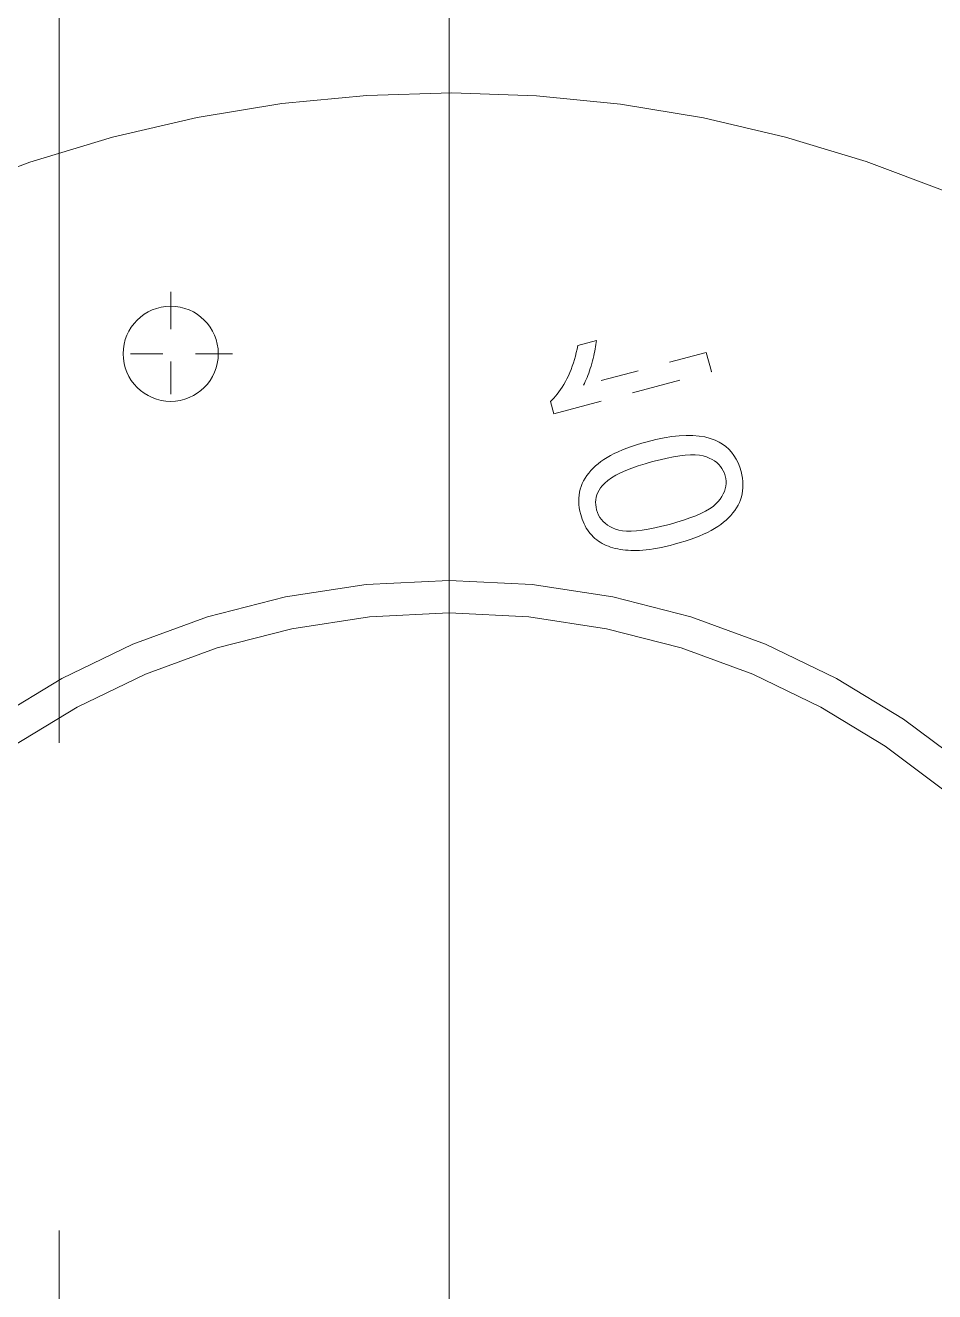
# Model space of a CAD drawing. Extents: x 23 to 587, y 4 to 413.
# Drawn here: x 219.107 to 221.905, y 102.127 to 106.023 of the extents above; entities that cross this region are included whole.
import ezdxf

# ---------------------------------------------------------------- set-up
doc = ezdxf.new("R2010")
doc.units = 0
doc.linetypes.add('DASHDOT', pattern=[18.5, 12, -3, 0.5, -3])
doc.linetypes.add('DASHED', pattern=[15, 12, -3])
doc.layers.get('0').update_dxf_attribs({"lineweight": 13})

# ---------------------------------------------------------------- blocks, each defined once
blk = doc.blocks.new('BLOCK403')
at = {"color": 7, "linetype": 'DASHDOT', "lineweight": 13}
blk.add_line((230.3900299072266, 103.3809432983398), (230.3900299072266, 82.58094024658203), dxfattribs=at)
blk = doc.blocks.new('BLOCK405')
at = {"color": 7, "linetype": 'DASHDOT', "lineweight": 13, "ltscale": 0.01902179718017578}
blk.add_line((228.6767120361328, 99.7555923461914), (228.6767120361328, 98.99472045898438), dxfattribs=at)
at = {"color": 7, "linetype": 'DASHDOT', "lineweight": 13, "ltscale": 0.01902198791503906}
blk.add_line((229.0571441650391, 99.37516021728516), (228.2962646484375, 99.37516021728516), dxfattribs=at)
blk = doc.blocks.new('BLOCK424')
at = {"color": 7, "linetype": 'DASHED', "lineweight": 13}
blk.add_line((227.9900303332876, 81.98094108866269), (227.9900303332876, 103.9809410886627), dxfattribs=at)
at = {"color": 7, "linetype": 'DASHED', "lineweight": 13, "ltscale": 0.0005657514389060701}
blk.add_line((231.1812376656782, 99.42602090507978), (231.1769560775159, 99.40379957506093), dxfattribs=at)
at = {"color": 7, "linetype": 'DASHED', "lineweight": 13, "ltscale": 0.002967074999999728}
blk.add_line((231.2958766405197, 99.45673832580968), (231.1812376656783, 99.42602090507978), dxfattribs=at)
at = {"color": 7, "linetype": 'DASHED', "lineweight": 13, "ltscale": 0.0003431200345719}
blk.add_line((231.2887461139464, 99.40493981839117), (231.2910280733161, 99.41847358484529), dxfattribs=at)
at = {"color": 7, "linetype": 'DASHED', "lineweight": 13, "ltscale": 0.0003319374950578672}
blk.add_line((231.2910280733161, 99.41847358484529), (231.2929912698731, 99.43160514455002), dxfattribs=at)
at = {"color": 7, "linetype": 'DASHED', "lineweight": 13, "ltscale": 0.0003213249017728439}
blk.add_line((231.2929912698731, 99.43160514455002), (231.2945974777074, 99.4443573837413), dxfattribs=at)
at = {"color": 7, "linetype": 'DASHED', "lineweight": 13, "ltscale": 0.0003111711586900688}
blk.add_line((231.2945974777074, 99.4443573837413), (231.2958766405197, 99.45673832580968), dxfattribs=at)
at = {"color": 7, "linetype": 'DASHED', "lineweight": 13, "ltscale": 0.0005395576550525329}
blk.add_line((231.1609073678185, 99.33953406933622), (231.1545023839469, 99.3189240687878), dxfattribs=at)
at = {"color": 7, "linetype": 'DASHED', "lineweight": 13, "ltscale": 0.0005460789377462319}
blk.add_line((231.1667858215554, 99.3605713531833), (231.1609073678185, 99.33953406933622), dxfattribs=at)
at = {"color": 7, "linetype": 'DASHED', "lineweight": 13, "ltscale": 0.0005515519654805157}
blk.add_line((231.1721409760837, 99.3819736342061), (231.1667858215554, 99.3605713531833), dxfattribs=at)
at = {"color": 7, "linetype": 'DASHED', "lineweight": 13, "ltscale": 0.0005587692368054011}
blk.add_line((231.1769560775159, 99.40379957506093), (231.1721409760837, 99.3819736342061), dxfattribs=at)
at = {"color": 7, "linetype": 'DASHED', "lineweight": 13, "ltscale": 0.01955987500000025}
blk.add_line((231.9722049828312, 99.38372201094607), (231.2164694459717, 99.18122328415309), dxfattribs=at)
at = {"color": 7, "linetype": 'DASHED', "lineweight": 13, "ltscale": 0.0003998190997183474}
blk.add_line((231.2723358536277, 99.33135208942582), (231.2762876305929, 99.34684892648428), dxfattribs=at)
at = {"color": 7, "linetype": 'DASHED', "lineweight": 13, "ltscale": 0.000388006898296438}
blk.add_line((231.2762876305929, 99.34684892648428), (231.27990563822, 99.36194160635935), dxfattribs=at)
at = {"color": 7, "linetype": 'DASHED', "lineweight": 13, "ltscale": 0.0003768891456715936}
blk.add_line((231.27990563822, 99.36194160635934), (231.2831816636499, 99.37665691615503), dxfattribs=at)
at = {"color": 7, "linetype": 'DASHED', "lineweight": 13, "ltscale": 0.0003661003832631675}
blk.add_line((231.2831816636499, 99.37665691615503), (231.2861306440577, 99.39100092882775), dxfattribs=at)
at = {"color": 7, "linetype": 'DASHED', "lineweight": 13, "ltscale": 0.0003545537027380619}
blk.add_line((231.2861306440577, 99.39100092882775), (231.2887461139464, 99.40493981839118), dxfattribs=at)
at = {"color": 7, "linetype": 'DASHED', "lineweight": 13, "ltscale": 0.003070074999998682}
blk.add_line((232.0039887380269, 99.26510342170033), (231.9722049828312, 99.38372201094606), dxfattribs=at)
at = {"color": 7, "linetype": 'DASHED', "lineweight": 13, "ltscale": 0.02510224999999996}
blk.add_line((231.0341122751083, 99.00522580670335), (232.0039887380269, 99.26510342170033), dxfattribs=at)
at = {"color": 7, "linetype": 'DASHED', "lineweight": 13, "ltscale": 0.0005252212539737759}
blk.add_line((231.1400975568104, 99.2788265348466), (231.1320966732902, 99.259400839289), dxfattribs=at)
at = {"color": 7, "linetype": 'DASHED', "lineweight": 13, "ltscale": 0.0005301447850592714}
blk.add_line((231.1475593531603, 99.29867614905528), (231.1400975568104, 99.2788265348466), dxfattribs=at)
at = {"color": 7, "linetype": 'DASHED', "lineweight": 13, "ltscale": 0.0005351307842465719}
blk.add_line((231.1545023839469, 99.31892406878778), (231.1475593531603, 99.29867614905528), dxfattribs=at)
at = {"color": 7, "linetype": 'DASHED', "lineweight": 13, "ltscale": 0.0003762525024830644}
blk.add_line((231.249149313074, 99.25534716618301), (231.254091469334, 99.26956267196022), dxfattribs=at)
at = {"color": 7, "linetype": 'DASHED', "lineweight": 13, "ltscale": 0.0003883274045507252}
blk.add_line((231.254091469334, 99.26956267196022), (231.2588847352927, 99.2843377076099), dxfattribs=at)
at = {"color": 7, "linetype": 'DASHED', "lineweight": 13, "ltscale": 0.0003994390011306422}
blk.add_line((231.2588847352927, 99.2843377076099), (231.2635574559476, 99.29961671630417), dxfattribs=at)
at = {"color": 7, "linetype": 'DASHED', "lineweight": 13, "ltscale": 0.0004116483754379011}
blk.add_line((231.2635574559476, 99.29961671630417), (231.2680662797757, 99.31545330443697), dxfattribs=at)
at = {"color": 7, "linetype": 'DASHED', "lineweight": 13, "ltscale": 0.0004115524154037445}
blk.add_line((231.2680662797757, 99.31545330443697), (231.2723358536277, 99.33135208942582), dxfattribs=at)
at = {"color": 7, "linetype": 'DASHED', "lineweight": 13, "ltscale": 0.0004723681257765245}
blk.add_line((231.0955688254008, 99.18655145396852), (231.0858702884675, 99.17033575122852), dxfattribs=at)
at = {"color": 7, "linetype": 'DASHED', "lineweight": 13, "ltscale": 0.0004901498240334268}
blk.add_line((231.1051184421582, 99.20367453137268), (231.0955688254009, 99.18655145396852), dxfattribs=at)
at = {"color": 7, "linetype": 'DASHED', "lineweight": 13, "ltscale": 0.0005084014512425947}
blk.add_line((231.114520811772, 99.2217064670049), (231.1051184421581, 99.20367453137268), dxfattribs=at)
at = {"color": 7, "linetype": 'DASHED', "lineweight": 13, "ltscale": 0.0005178800301470225}
blk.add_line((231.1235715246355, 99.24033988208812), (231.114520811772, 99.22170646700489), dxfattribs=at)
at = {"color": 7, "linetype": 'DASHED', "lineweight": 13, "ltscale": 0.000522014277222527}
blk.add_line((231.1320966732902, 99.259400839289), (231.1235715246355, 99.24033988208812), dxfattribs=at)
at = {"color": 7, "linetype": 'DASHED', "lineweight": 13, "ltscale": 0.0003109467247389556}
blk.add_line((231.2164694459717, 99.18122328415309), (231.2222729520139, 99.19222418878046), dxfattribs=at)
at = {"color": 7, "linetype": 'DASHED', "lineweight": 13, "ltscale": 0.0003217696584898874}
blk.add_line((231.2222729520138, 99.19222418878044), (231.2279270501165, 99.20378655513187), dxfattribs=at)
at = {"color": 7, "linetype": 'DASHED', "lineweight": 13, "ltscale": 0.0003324638514179125}
blk.add_line((231.2279270501166, 99.20378655513188), (231.2334525795251, 99.21588283822855), dxfattribs=at)
at = {"color": 7, "linetype": 'DASHED', "lineweight": 13, "ltscale": 0.0003429421644030304}
blk.add_line((231.2334525795251, 99.21588283822854), (231.2388224943163, 99.22850579113725), dxfattribs=at)
at = {"color": 7, "linetype": 'DASHED', "lineweight": 13, "ltscale": 0.0003538571551485007}
blk.add_line((231.2388224943163, 99.22850579113725), (231.2440490927069, 99.24165974443136), dxfattribs=at)
at = {"color": 7, "linetype": 'DASHED', "lineweight": 13, "ltscale": 0.0003651692775278539}
blk.add_line((231.2440490927069, 99.24165974443136), (231.249149313074, 99.25534716618301), dxfattribs=at)
at = {"color": 7, "linetype": 'DASHED', "lineweight": 13, "ltscale": 0.0003941283499694607}
blk.add_line((231.0455135299446, 99.11431064429847), (231.0350364374021, 99.10253057715708), dxfattribs=at)
at = {"color": 7, "linetype": 'DASHED', "lineweight": 13, "ltscale": 0.0004086702980390188}
blk.add_line((231.0558262474978, 99.12699394499928), (231.0455135299446, 99.11431064429847), dxfattribs=at)
at = {"color": 7, "linetype": 'DASHED', "lineweight": 13, "ltscale": 0.0004238621481397288}
blk.add_line((231.0659994824789, 99.14055712615342), (231.0558262474978, 99.12699394499927), dxfattribs=at)
at = {"color": 7, "linetype": 'DASHED', "lineweight": 13, "ltscale": 0.000439281834361449}
blk.add_line((231.0760163658611, 99.1549935971664), (231.0659994824789, 99.14055712615342), dxfattribs=at)
at = {"color": 7, "linetype": 'DASHED', "lineweight": 13, "ltscale": 0.0004558518687577921}
blk.add_line((231.0858702884675, 99.17033575122854), (231.0760163658611, 99.15499359716641), dxfattribs=at)
at = {"color": 7, "linetype": 'DASHED', "lineweight": 13, "ltscale": 0.0003675662839887872}
blk.add_line((231.0244123565352, 99.09165840231793), (231.0136314064312, 99.08166144918926), dxfattribs=at)
at = {"color": 7, "linetype": 'DASHED', "lineweight": 13, "ltscale": 0.001978300000000651}
blk.add_line((231.0136314064312, 99.08166144918926), (231.0341122751083, 99.00522580670332), dxfattribs=at)
at = {"color": 7, "linetype": 'DASHED', "lineweight": 13, "ltscale": 0.0003800290120507956}
blk.add_line((231.0350364374021, 99.1025305771571), (231.0244123565352, 99.09165840231793), dxfattribs=at)
at = {"color": 7, "linetype": 'DASHED', "lineweight": 13, "ltscale": 0.001078777885503471}
blk.add_line((231.8496278635775, 98.87260585738657), (231.8065391727548, 98.87028562352138), dxfattribs=at)
at = {"color": 7, "linetype": 'DASHED', "lineweight": 13, "ltscale": 0.001014570005594652}
blk.add_line((231.890208635401, 98.87220010843934), (231.8496278635774, 98.87260585738657), dxfattribs=at)
at = {"color": 7, "linetype": 'DASHED', "lineweight": 13, "ltscale": 0.0009544218158120982}
blk.add_line((231.9282589759475, 98.86909443809466), (231.890208635401, 98.87220010843933), dxfattribs=at)
at = {"color": 7, "linetype": 'DASHED', "lineweight": 13, "ltscale": 0.0007359027691378491}
blk.add_line((231.4841673541942, 98.79423737607979), (231.4567661254221, 98.7834829686681), dxfattribs=at)
at = {"color": 7, "linetype": 'DASHED', "lineweight": 13, "ltscale": 0.0007682766205131003}
blk.add_line((231.5130845134859, 98.80463911840982), (231.4841673541942, 98.79423737607979), dxfattribs=at)
at = {"color": 7, "linetype": 'DASHED', "lineweight": 13, "ltscale": 0.0008012161088781346}
blk.add_line((231.5435260749753, 98.81466044262814), (231.5130845134859, 98.80463911840982), dxfattribs=at)
at = {"color": 7, "linetype": 'DASHED', "lineweight": 13, "ltscale": 0.0008354768855263652}
blk.add_line((231.5755045213685, 98.82436681003672), (231.5435260749753, 98.81466044262815), dxfattribs=at)
at = {"color": 7, "linetype": 'DASHED', "lineweight": 13, "ltscale": 0.0008694231496373187}
blk.add_line((231.6089998642073, 98.83372077118257), (231.5755045213686, 98.82436681003672), dxfattribs=at)
at = {"color": 7, "linetype": 'DASHED', "lineweight": 13, "ltscale": 0.00136969279630498}
blk.add_line((231.6621651812526, 98.84695491012198), (231.6089998642073, 98.83372077118256), dxfattribs=at)
at = {"color": 7, "linetype": 'DASHED', "lineweight": 13, "ltscale": 0.001293019261264717}
blk.add_line((231.7128078315924, 98.85746014988905), (231.6621651812526, 98.84695491012198), dxfattribs=at)
at = {"color": 7, "linetype": 'DASHED', "lineweight": 13, "ltscale": 0.001218660827506395}
blk.add_line((231.7609348726911, 98.86520628796421), (231.7128078315924, 98.85746014988905), dxfattribs=at)
at = {"color": 7, "linetype": 'DASHED', "lineweight": 13, "ltscale": 0.001147157311030878}
blk.add_line((231.8065391727548, 98.87028562352138), (231.7609348726911, 98.8652062879642), dxfattribs=at)
at = {"color": 7, "linetype": 'DASHED', "lineweight": 13, "ltscale": 0.0009000770314260024}
blk.add_line((231.9637859426818, 98.86325864383275), (231.9282589759476, 98.86909443809466), dxfattribs=at)
at = {"color": 7, "linetype": 'DASHED', "lineweight": 13, "ltscale": 0.0008527631225174828}
blk.add_line((231.9968047315978, 98.85469783268425), (231.9637859426817, 98.86325864383275), dxfattribs=at)
at = {"color": 7, "linetype": 'DASHED', "lineweight": 13, "ltscale": 0.0008129839428001583}
blk.add_line((232.0273011126272, 98.84340715643762), (231.9968047315978, 98.85469783268425), dxfattribs=at)
at = {"color": 7, "linetype": 'DASHED', "lineweight": 13, "ltscale": 0.0006524688694686804}
blk.add_line((232.0507598675314, 98.83196898266107), (232.0273011126272, 98.84340715643765), dxfattribs=at)
at = {"color": 7, "linetype": 'DASHED', "lineweight": 13, "ltscale": 0.0006364627640324096}
blk.add_line((232.0725383677906, 98.81878442023137), (232.0507598675315, 98.83196898266107), dxfattribs=at)
at = {"color": 7, "linetype": 'DASHED', "lineweight": 13, "ltscale": 0.0006258964995309419}
blk.add_line((232.0926360957666, 98.80385540100019), (232.0725383677906, 98.81878442023137), dxfattribs=at)
at = {"color": 7, "linetype": 'DASHED', "lineweight": 13, "ltscale": 0.0006204942646801913}
blk.add_line((232.1110458045261, 98.78720897089073), (232.0926360957665, 98.80385540100019), dxfattribs=at)
at = {"color": 7, "linetype": 'DASHED', "lineweight": 13, "ltscale": 0.0005613526209086799}
blk.add_line((231.342696893423, 98.72457855991013), (231.3242732611375, 98.71174280526105), dxfattribs=at)
at = {"color": 7, "linetype": 'DASHED', "lineweight": 13, "ltscale": 0.0005845803730026749}
blk.add_line((231.3624593586532, 98.7370773481723), (231.342696893423, 98.72457855991013), dxfattribs=at)
at = {"color": 7, "linetype": 'DASHED', "lineweight": 13, "ltscale": 0.000612334586847546}
blk.add_line((231.3837455189744, 98.74919449357796), (231.3624593586532, 98.7370773481723), dxfattribs=at)
at = {"color": 7, "linetype": 'DASHED', "lineweight": 13, "ltscale": 0.0006418190306657231}
blk.add_line((231.4065620987025, 98.76096285618755), (231.3837455189744, 98.74919449357796), dxfattribs=at)
at = {"color": 7, "linetype": 'DASHED', "lineweight": 13, "ltscale": 0.0006724673769971162}
blk.add_line((231.4309017815539, 98.77241360444654), (231.4065620987025, 98.76096285618755), dxfattribs=at)
at = {"color": 7, "linetype": 'DASHED', "lineweight": 13, "ltscale": 0.0007033380712722605}
blk.add_line((231.4567661254221, 98.7834829686681), (231.4309017815539, 98.77241360444654), dxfattribs=at)
at = {"color": 7, "linetype": 'DASHED', "lineweight": 13, "ltscale": 0.001190288322214472}
blk.add_line((231.6416602395088, 98.71183059116315), (231.6877961512929, 98.72359221128319), dxfattribs=at)
at = {"color": 7, "linetype": 'DASHED', "lineweight": 13, "ltscale": 0.001108223887860922}
blk.add_line((231.6877961512929, 98.72359221128318), (231.7310251234423, 98.7334060924679), dxfattribs=at)
at = {"color": 7, "linetype": 'DASHED', "lineweight": 13, "ltscale": 0.001027933128297003}
blk.add_line((231.7310251234423, 98.7334060924679), (231.7713928876193, 98.74122133663238), dxfattribs=at)
at = {"color": 7, "linetype": 'DASHED', "lineweight": 13, "ltscale": 0.000948364131345803}
blk.add_line((231.7713928876193, 98.74122133663238), (231.8088703917196, 98.7470922758595), dxfattribs=at)
at = {"color": 7, "linetype": 'DASHED', "lineweight": 13, "ltscale": 0.0008703185910911803}
blk.add_line((231.8088703917196, 98.74709227585953), (231.8434641755697, 98.75099063948136), dxfattribs=at)
at = {"color": 7, "linetype": 'DASHED', "lineweight": 13, "ltscale": 0.0007942121855187657}
blk.add_line((231.8434641755697, 98.75099063948136), (231.8751742391698, 98.75291642749784), dxfattribs=at)
at = {"color": 7, "linetype": 'DASHED', "lineweight": 13, "ltscale": 0.0007204710928445477}
for p, q in [((231.8751742391698, 98.75291642749785), (231.9039930767673, 98.75289765175798)), ((231.5111599604535, 98.28452660324061), (231.482341122856, 98.28454537898048))]:
    blk.add_line(p, q, dxfattribs=at)
at = {"color": 7, "linetype": 'DASHED', "lineweight": 13, "ltscale": 0.0006508976926134228}
blk.add_line((231.9039930767673, 98.75289765175798), (231.9299507063924, 98.75088023899785), dxfattribs=at)
at = {"color": 7, "linetype": 'DASHED', "lineweight": 13, "ltscale": 0.0005847765048511719}
blk.add_line((231.9299507063924, 98.75088023899785), (231.9530033282344, 98.7469156049405), dxfattribs=at)
at = {"color": 7, "linetype": 'DASHED', "lineweight": 13, "ltscale": 0.000525607429551074}
blk.add_line((231.9530033282344, 98.74691560494051), (231.9731715227195, 98.74097717053303), dxfattribs=at)
at = {"color": 7, "linetype": 'DASHED', "lineweight": 13, "ltscale": 0.0004864710577220887}
blk.add_line((231.9731715227195, 98.74097717053303), (231.9911806702684, 98.73360715366988), dxfattribs=at)
at = {"color": 7, "linetype": 'DASHED', "lineweight": 13, "ltscale": 0.00046365751503576}
blk.add_line((231.9911806702684, 98.7336071536699), (232.0077545525987, 98.72528419202744), dxfattribs=at)
at = {"color": 7, "linetype": 'DASHED', "lineweight": 13, "ltscale": 0.0004441192498931808}
blk.add_line((232.0077545525987, 98.72528419202744), (232.0229076585978, 98.7160121678914), dxfattribs=at)
at = {"color": 7, "linetype": 'DASHED', "lineweight": 13, "ltscale": 0.000427536024797071}
blk.add_line((232.0229076585978, 98.71601216789142), (232.0366122352359, 98.70578260958368), dxfattribs=at)
at = {"color": 7, "linetype": 'DASHED', "lineweight": 13, "ltscale": 0.0006217141596020799}
blk.add_line((232.1277885227831, 98.76882074152064), (232.1110458045261, 98.78720897089073), dxfattribs=at)
at = {"color": 7, "linetype": 'DASHED', "lineweight": 13, "ltscale": 0.0006284674041862971}
blk.add_line((232.1428362386885, 98.74868320713759), (232.1277885227831, 98.76882074152064), dxfattribs=at)
at = {"color": 7, "linetype": 'DASHED', "lineweight": 13, "ltscale": 0.0006404293115760943}
blk.add_line((232.1562099066269, 98.72683407601355), (232.1428362386885, 98.74868320713759), dxfattribs=at)
at = {"color": 7, "linetype": 'DASHED', "lineweight": 13, "ltscale": 0.0006583523315828791}
blk.add_line((232.1679033199201, 98.7032385562364), (232.1562099066269, 98.72683407601356), dxfattribs=at)
at = {"color": 7, "linetype": 'DASHED', "lineweight": 13, "ltscale": 0.0004825753911305965}
blk.add_line((231.2492235353487, 98.64098861637427), (231.2376248248414, 98.62555889416137), dxfattribs=at)
at = {"color": 7, "linetype": 'DASHED', "lineweight": 13, "ltscale": 0.0004918527631578309}
blk.add_line((231.2619486122838, 98.65599338368327), (231.2492235353487, 98.64098861637427), dxfattribs=at)
at = {"color": 7, "linetype": 'DASHED', "lineweight": 13, "ltscale": 0.0005033604355969808}
blk.add_line((231.2758271015697, 98.67058044302155), (231.2619486122838, 98.65599338368327), dxfattribs=at)
at = {"color": 7, "linetype": 'DASHED', "lineweight": 13, "ltscale": 0.000515429547198871}
blk.add_line((231.2908390147481, 98.68471234493626), (231.2758271015697, 98.67058044302155), dxfattribs=at)
at = {"color": 7, "linetype": 'DASHED', "lineweight": 13, "ltscale": 0.0005300008991741014}
blk.add_line((231.3069825351063, 98.69845382504006), (231.2908390147481, 98.68471234493624), dxfattribs=at)
at = {"color": 7, "linetype": 'DASHED', "lineweight": 13, "ltscale": 0.0005451870103458479}
blk.add_line((231.3242732611375, 98.71174280526105), (231.3069825351063, 98.69845382504008), dxfattribs=at)
at = {"color": 7, "linetype": 'DASHED', "lineweight": 13, "ltscale": 0.0008242150963183407}
blk.add_line((231.4159772186335, 98.62772572332779), (231.4453042813956, 98.64278733777456), dxfattribs=at)
at = {"color": 7, "linetype": 'DASHED', "lineweight": 13, "ltscale": 0.0008941809555401573}
blk.add_line((231.4453042813956, 98.64278733777458), (231.4779330761057, 98.65743851812879), dxfattribs=at)
at = {"color": 7, "linetype": 'DASHED', "lineweight": 13, "ltscale": 0.0009666157409353062}
blk.add_line((231.4779330761057, 98.65743851812877), (231.513878091651, 98.67168314667597), dxfattribs=at)
at = {"color": 7, "linetype": 'DASHED', "lineweight": 13, "ltscale": 0.00104100361340593}
blk.add_line((231.513878091651, 98.67168314667597), (231.5531608743835, 98.68549490318222), dxfattribs=at)
at = {"color": 7, "linetype": 'DASHED', "lineweight": 13, "ltscale": 0.001116027795633291}
blk.add_line((231.5531608743835, 98.68549490318222), (231.5957524465285, 98.69886602307619), dxfattribs=at)
at = {"color": 7, "linetype": 'DASHED', "lineweight": 13, "ltscale": 0.00119258267061416}
blk.add_line((231.5957524465285, 98.69886602307618), (231.6416602395088, 98.71183059116315), dxfattribs=at)
at = {"color": 7, "linetype": 'DASHED', "lineweight": 13, "ltscale": 0.0004145898522941296}
blk.add_line((232.0366122352359, 98.70578260958365), (232.0488882709714, 98.69463296655704), dxfattribs=at)
at = {"color": 7, "linetype": 'DASHED', "lineweight": 13, "ltscale": 0.0004061980251369941}
blk.add_line((232.0488882709714, 98.69463296655704), (232.0597290414883, 98.68253037875115), dxfattribs=at)
at = {"color": 7, "linetype": 'DASHED', "lineweight": 13, "ltscale": 0.0004022762374902413}
blk.add_line((232.0597290414883, 98.68253037875115), (232.0691355127125, 98.66947510498505), dxfattribs=at)
at = {"color": 7, "linetype": 'DASHED', "lineweight": 13, "ltscale": 0.0004022091899744059}
blk.add_line((232.0691355127125, 98.66947510498505), (232.0770989541468, 98.65549586421446), dxfattribs=at)
at = {"color": 7, "linetype": 'DASHED', "lineweight": 13, "ltscale": 0.0004074249417071426}
blk.add_line((232.0770989541468, 98.65549586421446), (232.0836280962883, 98.64056393748359), dxfattribs=at)
at = {"color": 7, "linetype": 'DASHED', "lineweight": 13, "ltscale": 0.0004162903794235772}
blk.add_line((232.0836280962883, 98.64056393748359), (232.0887132427141, 98.62470778492917), dxfattribs=at)
at = {"color": 7, "linetype": 'DASHED', "lineweight": 13, "ltscale": 0.000681185331792397}
blk.add_line((232.1779162197492, 98.677897613732), (232.1679033199201, 98.70323855623639), dxfattribs=at)
at = {"color": 7, "linetype": 'DASHED', "lineweight": 13, "ltscale": 0.0007077259109292313}
blk.add_line((232.1862408415429, 98.65084022627508), (232.1779162197492, 98.677897613732), dxfattribs=at)
at = {"color": 7, "linetype": 'DASHED', "lineweight": 13, "ltscale": 0.0005396050644913091}
blk.add_line((232.1912503953934, 98.62984541331525), (232.1862408415428, 98.65084022627508), dxfattribs=at)
at = {"color": 7, "linetype": 'DASHED', "lineweight": 13, "ltscale": 0.0004618880552960033}
blk.add_line((231.2096732295979, 98.57664892208672), (231.2027287745437, 98.55952819006382), dxfattribs=at)
at = {"color": 7, "linetype": 'DASHED', "lineweight": 13, "ltscale": 0.0004655706263552327}
blk.add_line((231.2178599621791, 98.59337575749106), (231.2096732295979, 98.57664892208672), dxfattribs=at)
at = {"color": 7, "linetype": 'DASHED', "lineweight": 13, "ltscale": 0.0004693824360266621}
blk.add_line((231.227172802369, 98.60967860391733), (231.2178599621791, 98.59337575749106), dxfattribs=at)
at = {"color": 7, "linetype": 'DASHED', "lineweight": 13, "ltscale": 0.0004752817532795588}
blk.add_line((231.2376248248414, 98.6255588941614), (231.2271728023689, 98.60967860391733), dxfattribs=at)
at = {"color": 7, "linetype": 'DASHED', "lineweight": 13, "ltscale": 0.0004288146197651553}
blk.add_line((231.3214946178723, 98.54955212608806), (231.3319402811011, 98.56315724588572), dxfattribs=at)
at = {"color": 7, "linetype": 'DASHED', "lineweight": 13, "ltscale": 0.0005799627989155978}
blk.add_line((231.3319402811011, 98.56315724588572), (231.3479660921343, 98.57993056808883), dxfattribs=at)
at = {"color": 7, "linetype": 'DASHED', "lineweight": 13, "ltscale": 0.0006337749822494161}
blk.add_line((231.3479660921343, 98.57993056808883), (231.3673226128902, 98.59630122077061), dxfattribs=at)
at = {"color": 7, "linetype": 'DASHED', "lineweight": 13, "ltscale": 0.0006923291021078917}
blk.add_line((231.3673226128902, 98.59630122077061), (231.3899956876299, 98.61220225906527), dxfattribs=at)
at = {"color": 7, "linetype": 'DASHED', "lineweight": 13, "ltscale": 0.0007566446887411554}
blk.add_line((231.3899956876299, 98.61220225906527), (231.4159772186335, 98.62772572332779), dxfattribs=at)
at = {"color": 7, "linetype": 'DASHED', "lineweight": 13, "ltscale": 0.0004170644681879835}
blk.add_line((232.0887132427141, 98.62470778492917), (232.092245476395, 98.60840343709728), dxfattribs=at)
at = {"color": 7, "linetype": 'DASHED', "lineweight": 13, "ltscale": 0.0004065263867506315}
blk.add_line((232.0924648223988, 98.56012309526616), (232.0890975311178, 98.54421450405172), dxfattribs=at)
at = {"color": 7, "linetype": 'DASHED', "lineweight": 13, "ltscale": 0.0004067151744463129}
blk.add_line((232.092245476395, 98.60840343709728), (232.0940345245231, 98.59223349956508), dxfattribs=at)
at = {"color": 7, "linetype": 'DASHED', "lineweight": 13, "ltscale": 0.0004018510832692627}
blk.add_line((232.0941211368278, 98.57611157522867), (232.0924648223988, 98.56012309526615), dxfattribs=at)
at = {"color": 7, "linetype": 'DASHED', "lineweight": 13, "ltscale": 0.0004030539247428204}
blk.add_line((232.0940345245231, 98.5922334995651), (232.0941211368278, 98.57611157522867), dxfattribs=at)
at = {"color": 7, "linetype": 'DASHED', "lineweight": 13, "ltscale": 0.0005229504929965056}
blk.add_line((232.1949352720379, 98.60925451160807), (232.1912503953934, 98.62984541331525), dxfattribs=at)
at = {"color": 7, "linetype": 'DASHED', "lineweight": 13, "ltscale": 0.0005073950544199942}
blk.add_line((232.1972879657242, 98.58909553300252), (232.1949352720379, 98.60925451160806), dxfattribs=at)
at = {"color": 7, "linetype": 'DASHED', "lineweight": 13, "ltscale": 0.0004938897580682274}
blk.add_line((232.1982937287457, 98.56936556113877), (232.1972879657242, 98.5890955330025), dxfattribs=at)
at = {"color": 7, "linetype": 'DASHED', "lineweight": 13, "ltscale": 0.0004824721598183652}
blk.add_line((232.197966791171, 98.55006944422831), (232.1982937287457, 98.56936556113877), dxfattribs=at)
at = {"color": 7, "linetype": 'DASHED', "lineweight": 13, "ltscale": 0.0004807997562647945}
blk.add_line((231.1882071281597, 98.4867933311975), (231.187893380398, 98.46756390033383), dxfattribs=at)
at = {"color": 7, "linetype": 'DASHED', "lineweight": 13, "ltscale": 0.000471727196719823}
blk.add_line((231.1898520929538, 98.50559058014053), (231.1882071281597, 98.4867933311975), dxfattribs=at)
at = {"color": 7, "linetype": 'DASHED', "lineweight": 13, "ltscale": 0.0004657983093569178}
blk.add_line((231.1928227008798, 98.52398417664995), (231.1898520929538, 98.50559058014056), dxfattribs=at)
at = {"color": 7, "linetype": 'DASHED', "lineweight": 13, "ltscale": 0.0004615559398653992}
blk.add_line((231.1971100369508, 98.54194170895298), (231.1928227008798, 98.52398417664995), dxfattribs=at)
at = {"color": 7, "linetype": 'DASHED', "lineweight": 13, "ltscale": 0.000461556151784642}
blk.add_line((231.2027287745437, 98.55952819006382), (231.1971100369507, 98.54194170895298), dxfattribs=at)
at = {"color": 7, "linetype": 'DASHED', "lineweight": 13, "ltscale": 0.0003819641876204996}
blk.add_line((231.2926783199962, 98.47722130647627), (231.2953129444476, 98.49227100344994), dxfattribs=at)
at = {"color": 7, "linetype": 'DASHED', "lineweight": 13, "ltscale": 0.0003832309502760657}
blk.add_line((231.2953129444475, 98.49227100344996), (231.2995134315777, 98.5070135081852), dxfattribs=at)
at = {"color": 7, "linetype": 'DASHED', "lineweight": 13, "ltscale": 0.0003894857611329935}
blk.add_line((231.2995134315777, 98.5070135081852), (231.3052881787352, 98.52148316430646), dxfattribs=at)
at = {"color": 7, "linetype": 'DASHED', "lineweight": 13, "ltscale": 0.0003991135991168844}
blk.add_line((231.3052881787352, 98.52148316430646), (231.3126075010386, 98.53567098249741), dxfattribs=at)
at = {"color": 7, "linetype": 'DASHED', "lineweight": 13, "ltscale": 0.0004120580913234641}
blk.add_line((231.3126075010386, 98.53567098249741), (231.3214946178723, 98.54955212608806), dxfattribs=at)
at = {"color": 7, "linetype": 'DASHED', "lineweight": 13, "ltscale": 0.0004647978707203282}
blk.add_line((232.0686824558393, 98.49707132902739), (232.0584316120477, 98.48156070368339), dxfattribs=at)
at = {"color": 7, "linetype": 'DASHED', "lineweight": 13, "ltscale": 0.0004449121914773423}
blk.add_line((232.0772138511008, 98.51268959614933), (232.0686824558393, 98.49707132902736), dxfattribs=at)
at = {"color": 7, "linetype": 'DASHED', "lineweight": 13, "ltscale": 0.0004282491097472686}
blk.add_line((232.0840120160516, 98.5284128475084), (232.0772138511008, 98.51268959614933), dxfattribs=at)
at = {"color": 7, "linetype": 'DASHED', "lineweight": 13, "ltscale": 0.0004149960941091423}
blk.add_line((232.0890975311178, 98.54421450405172), (232.0840120160516, 98.5284128475084), dxfattribs=at)
at = {"color": 7, "linetype": 'DASHED', "lineweight": 13, "ltscale": 0.0004624032033850731}
blk.add_line((232.1832925248614, 98.47713529372064), (232.1889699251108, 98.49473852871907), dxfattribs=at)
at = {"color": 7, "linetype": 'DASHED', "lineweight": 13, "ltscale": 0.0004636014694756595}
blk.add_line((232.1889699251108, 98.49473852871907), (232.1933006535144, 98.51276980453343), dxfattribs=at)
at = {"color": 7, "linetype": 'DASHED', "lineweight": 13, "ltscale": 0.0004669768576970938}
blk.add_line((232.1933006535144, 98.51276980453343), (232.196307670638, 98.5312052504195), dxfattribs=at)
at = {"color": 7, "linetype": 'DASHED', "lineweight": 13, "ltscale": 0.0004734253432428797}
blk.add_line((232.196307670638, 98.5312052504195), (232.197966791171, 98.55006944422831), dxfattribs=at)
at = {"color": 7, "linetype": 'DASHED', "lineweight": 13, "ltscale": 0.0004914785676918465}
blk.add_line((231.187893380398, 98.46756390033383), (231.188905275768, 98.44793081703648), dxfattribs=at)
at = {"color": 7, "linetype": 'DASHED', "lineweight": 13, "ltscale": 0.00050432292543986}
blk.add_line((231.188905275768, 98.44793081703648), (231.1912408824182, 98.42789356366745), dxfattribs=at)
at = {"color": 7, "linetype": 'DASHED', "lineweight": 13, "ltscale": 0.0005199114954741215}
blk.add_line((231.1912408824182, 98.42789356366745), (231.1948941831392, 98.40742050491104), dxfattribs=at)
at = {"color": 7, "linetype": 'DASHED', "lineweight": 13, "ltscale": 0.0005365459649462961}
blk.add_line((231.1948941831392, 98.40742050491106), (231.1998866499536, 98.38654741718769), dxfattribs=at)
at = {"color": 7, "linetype": 'DASHED', "lineweight": 13, "ltscale": 0.000384224117540405}
blk.add_line((231.2915889777973, 98.46189099631718), (231.2926783199962, 98.47722130647625), dxfattribs=at)
at = {"color": 7, "linetype": 'DASHED', "lineweight": 13, "ltscale": 0.0003903833052269985}
blk.add_line((231.2920586996317, 98.4462827305135), (231.2915889777974, 98.46189099631718), dxfattribs=at)
at = {"color": 7, "linetype": 'DASHED', "lineweight": 13, "ltscale": 0.000401070829157287}
blk.add_line((231.2941107048839, 98.43037167239513), (231.2920586996317, 98.4462827305135), dxfattribs=at)
at = {"color": 7, "linetype": 'DASHED', "lineweight": 13, "ltscale": 0.000414662611347915}
blk.add_line((231.2977070264629, 98.41417974227235), (231.294110704884, 98.43037167239513), dxfattribs=at)
at = {"color": 7, "linetype": 'DASHED', "lineweight": 13, "ltscale": 0.0004231586064941001}
blk.add_line((231.3028643140519, 98.39805821893478), (231.2977070264629, 98.41417974227235), dxfattribs=at)
at = {"color": 7, "linetype": 'DASHED', "lineweight": 13, "ltscale": 0.0007938202539775882}
blk.add_line((231.9674594570891, 98.40679168487087), (231.9390502972609, 98.39260857552019), dxfattribs=at)
at = {"color": 7, "linetype": 'DASHED', "lineweight": 13, "ltscale": 0.0007204952367998797}
blk.add_line((231.9924088806121, 98.42121762275637), (231.9674594570891, 98.40679168487087), dxfattribs=at)
at = {"color": 7, "linetype": 'DASHED', "lineweight": 13, "ltscale": 0.0006508976926132926}
blk.add_line((232.0138801409094, 98.43594356826914), (231.9924088806121, 98.42121762275637), dxfattribs=at)
at = {"color": 7, "linetype": 'DASHED', "lineweight": 13, "ltscale": 0.0005857982865277674}
blk.add_line((232.0319054466819, 98.45091499985749), (232.0138801409094, 98.43594356826914), dxfattribs=at)
at = {"color": 7, "linetype": 'DASHED', "lineweight": 13, "ltscale": 0.0005269095991013718}
blk.add_line((232.0464613197261, 98.46615772011742), (232.0319054466819, 98.4509149998575), dxfattribs=at)
at = {"color": 7, "linetype": 'DASHED', "lineweight": 13, "ltscale": 0.0004876857344889085}
blk.add_line((232.0584316120477, 98.48156070368339), (232.0464613197261, 98.46615772011742), dxfattribs=at)
at = {"color": 7, "linetype": 'DASHED', "lineweight": 13, "ltscale": 0.000483500995345605}
blk.add_line((232.1365241110638, 98.39563363587337), (232.1481682200849, 98.41107552258143), dxfattribs=at)
at = {"color": 7, "linetype": 'DASHED', "lineweight": 13, "ltscale": 0.0004756257831790327}
blk.add_line((232.1481682200849, 98.41107552258143), (232.1586714737909, 98.42693848190768), dxfattribs=at)
at = {"color": 7, "linetype": 'DASHED', "lineweight": 13, "ltscale": 0.000469908110698276}
blk.add_line((232.1586714737909, 98.42693848190768), (232.1680512588466, 98.44322717259507), dxfattribs=at)
at = {"color": 7, "linetype": 'DASHED', "lineweight": 13, "ltscale": 0.0004665741152275348}
blk.add_line((232.1680512588466, 98.44322717259507), (232.1762969129031, 98.45996979596123), dxfattribs=at)
at = {"color": 7, "linetype": 'DASHED', "lineweight": 13, "ltscale": 0.0004634064765405372}
blk.add_line((232.1762969129032, 98.45996979596121), (232.1832925248614, 98.47713529372065), dxfattribs=at)
at = {"color": 7, "linetype": 'DASHED', "lineweight": 13, "ltscale": 0.0003975809988225644}
blk.add_line((231.1998866499536, 98.38654741718769), (231.204311934961, 98.37127227746318), dxfattribs=at)
at = {"color": 7, "linetype": 'DASHED', "lineweight": 13, "ltscale": 0.000388342298268243}
blk.add_line((231.204311934961, 98.37127227746318), (231.2092671502236, 98.35655013676627), dxfattribs=at)
at = {"color": 7, "linetype": 'DASHED', "lineweight": 13, "ltscale": 0.0003798101170326636}
blk.add_line((231.2092671502236, 98.35655013676627), (231.2147397387059, 98.34237763044932), dxfattribs=at)
at = {"color": 7, "linetype": 'DASHED', "lineweight": 13, "ltscale": 0.000372089715324776}
blk.add_line((231.2147397387059, 98.34237763044932), (231.2207422574435, 98.32875812315991), dxfattribs=at)
at = {"color": 7, "linetype": 'DASHED', "lineweight": 13, "ltscale": 0.0003659299463354093}
blk.add_line((231.2207422574435, 98.32875812315991), (231.2272704316101, 98.3156573406241), dxfattribs=at)
at = {"color": 7, "linetype": 'DASHED', "lineweight": 13, "ltscale": 0.0004133982076939227}
blk.add_line((231.3094411532272, 98.3828864651976), (231.3028643140519, 98.39805821893478), dxfattribs=at)
at = {"color": 7, "linetype": 'DASHED', "lineweight": 13, "ltscale": 0.0004072934791098107}
blk.add_line((231.3174454930497, 98.36869663401448), (231.3094411532272, 98.38288646519761), dxfattribs=at)
at = {"color": 7, "linetype": 'DASHED', "lineweight": 13, "ltscale": 0.0004056909923200662}
blk.add_line((231.3268758499556, 98.35549039841804), (231.3174454930498, 98.36869663401448), dxfattribs=at)
at = {"color": 7, "linetype": 'DASHED', "lineweight": 13, "ltscale": 0.0004092788490143681}
blk.add_line((231.3377272420116, 98.34323225938937), (231.3268758499556, 98.35549039841806), dxfattribs=at)
at = {"color": 7, "linetype": 'DASHED', "lineweight": 13, "ltscale": 0.0004165332767311258}
blk.add_line((231.3499911281894, 98.33195409248081), (231.3377272420116, 98.34323225938938), dxfattribs=at)
at = {"color": 7, "linetype": 'DASHED', "lineweight": 13, "ltscale": 0.0004286207888399612}
blk.add_line((231.3636741176658, 98.32162350450187), (231.3499911281894, 98.33195409248083), dxfattribs=at)
at = {"color": 7, "linetype": 'DASHED', "lineweight": 13, "ltscale": 0.001186838578956896}
blk.add_line((231.7908177721449, 98.33857709692916), (231.7451153882171, 98.32573071987889), dxfattribs=at)
at = {"color": 7, "linetype": 'DASHED', "lineweight": 13, "ltscale": 0.001105950582644168}
blk.add_line((231.833074201548, 98.35166896005506), (231.7908177721449, 98.33857709692916), dxfattribs=at)
at = {"color": 7, "linetype": 'DASHED', "lineweight": 13, "ltscale": 0.001025663802433693}
blk.add_line((231.8718534336512, 98.36506108962725), (231.833074201548, 98.35166896005505), dxfattribs=at)
at = {"color": 7, "linetype": 'DASHED', "lineweight": 13, "ltscale": 0.0009468477708957099}
blk.add_line((231.9071864524108, 98.37869967120089), (231.8718534336513, 98.36506108962725), dxfattribs=at)
at = {"color": 7, "linetype": 'DASHED', "lineweight": 13, "ltscale": 0.0008691814496973628}
blk.add_line((231.9390502972609, 98.39260857552019), (231.9071864524108, 98.37869967120089), dxfattribs=at)
at = {"color": 7, "linetype": 'DASHED', "lineweight": 13, "ltscale": 0.0005449835146587002}
blk.add_line((232.0612933904772, 98.32508355696471), (232.0786151004643, 98.33831872274091), dxfattribs=at)
at = {"color": 7, "linetype": 'DASHED', "lineweight": 13, "ltscale": 0.0005296769734945493}
blk.add_line((232.0786151004643, 98.3383187227409), (232.0947891564907, 98.35200419772914), dxfattribs=at)
at = {"color": 7, "linetype": 'DASHED', "lineweight": 13, "ltscale": 0.0005157358632333342}
blk.add_line((232.0947891564907, 98.35200419772914), (232.1098378120152, 98.36611488644039), dxfattribs=at)
at = {"color": 7, "linetype": 'DASHED', "lineweight": 13, "ltscale": 0.000502908899553558}
blk.add_line((232.1098378120152, 98.36611488644036), (232.1237475440761, 98.38064716540799), dxfattribs=at)
at = {"color": 7, "linetype": 'DASHED', "lineweight": 13, "ltscale": 0.0004923381466278332}
blk.add_line((232.1237475440761, 98.38064716540799), (232.1365241110638, 98.39563363587337), dxfattribs=at)
at = {"color": 7, "linetype": 'DASHED', "lineweight": 13, "ltscale": 0.0003590726606480659}
blk.add_line((231.2272704316101, 98.3156573406241), (231.2343060237542, 98.30313561853082), dxfattribs=at)
at = {"color": 7, "linetype": 'DASHED', "lineweight": 13, "ltscale": 0.0003539914211521156}
blk.add_line((231.2343060237542, 98.30313561853082), (231.2418725120794, 98.29116715428417), dxfattribs=at)
at = {"color": 7, "linetype": 'DASHED', "lineweight": 13, "ltscale": 0.0003498966883243815}
blk.add_line((231.2418725120794, 98.29116715428418), (231.2499708625116, 98.27975220670314), dxfattribs=at)
at = {"color": 7, "linetype": 'DASHED', "lineweight": 13, "ltscale": 0.0003473822759235911}
blk.add_line((231.2499708625116, 98.27975220670314), (231.2585929365212, 98.26885546623757), dxfattribs=at)
at = {"color": 7, "linetype": 'DASHED', "lineweight": 13, "ltscale": 0.0003444440638536469}
blk.add_line((231.2585929365212, 98.26885546623757), (231.2677243603599, 98.25853830385267), dxfattribs=at)
at = {"color": 7, "linetype": 'DASHED', "lineweight": 13, "ltscale": 0.0003430194054283149}
blk.add_line((231.2677243603599, 98.25853830385267), (231.2773557707534, 98.2487661171049), dxfattribs=at)
at = {"color": 7, "linetype": 'DASHED', "lineweight": 13, "ltscale": 0.0003411750146561674}
blk.add_line((231.2773557707533, 98.2487661171049), (231.2874233794323, 98.23955287226451), dxfattribs=at)
at = {"color": 7, "linetype": 'DASHED', "lineweight": 13, "ltscale": 0.0004441966414210648}
blk.add_line((231.3787850560771, 98.31227702974772), (231.3636741176658, 98.32162350450187), dxfattribs=at)
at = {"color": 7, "linetype": 'DASHED', "lineweight": 13, "ltscale": 0.0004633155518924391}
blk.add_line((231.3953225292098, 98.30391221872858), (231.3787850560771, 98.31227702974772), dxfattribs=at)
at = {"color": 7, "linetype": 'DASHED', "lineweight": 13, "ltscale": 0.0004853961146574034}
blk.add_line((231.4132650650414, 98.29649329502423), (231.3953225292098, 98.3039122187286), dxfattribs=at)
at = {"color": 7, "linetype": 'DASHED', "lineweight": 13, "ltscale": 0.0005246475823120196}
blk.add_line((231.4333897928643, 98.29054321375968), (231.4132650650413, 98.29649329502423), dxfattribs=at)
at = {"color": 7, "linetype": 'DASHED', "lineweight": 13, "ltscale": 0.0005840728315023167}
blk.add_line((231.4564124710056, 98.28657055631199), (231.4333897928643, 98.29054321375968), dxfattribs=at)
at = {"color": 7, "linetype": 'DASHED', "lineweight": 13, "ltscale": 0.0006501905153491653}
blk.add_line((231.482341122856, 98.28454537898048), (231.4564124710057, 98.286570556312), dxfattribs=at)
at = {"color": 7, "linetype": 'DASHED', "lineweight": 13, "ltscale": 0.0007949470788195508}
blk.add_line((231.5428990018283, 98.28646015582846), (231.5111599604535, 98.28452660324062), dxfattribs=at)
at = {"color": 7, "linetype": 'DASHED', "lineweight": 13, "ltscale": 0.0008714557662324746}
blk.add_line((231.5775372182665, 98.29037042512638), (231.5428990018283, 98.28646015582845), dxfattribs=at)
at = {"color": 7, "linetype": 'DASHED', "lineweight": 13, "ltscale": 0.0009498556604162845}
blk.add_line((231.6150726779164, 98.29625689349623), (231.5775372182665, 98.29037042512638), dxfattribs=at)
at = {"color": 7, "linetype": 'DASHED', "lineweight": 13, "ltscale": 0.001029853346659647}
blk.add_line((231.655514818382, 98.30409206672718), (231.6150726779164, 98.29625689349623), dxfattribs=at)
at = {"color": 7, "linetype": 'DASHED', "lineweight": 13, "ltscale": 0.001111296608133532}
blk.add_line((231.698862599408, 98.31393778265443), (231.655514818382, 98.30409206672716), dxfattribs=at)
at = {"color": 7, "linetype": 'DASHED', "lineweight": 13, "ltscale": 0.001193313098321236}
blk.add_line((231.7451153882171, 98.32573071987888), (231.698862599408, 98.31393778265443), dxfattribs=at)
at = {"color": 7, "linetype": 'DASHED', "lineweight": 13, "ltscale": 0.0007320151249293344}
blk.add_line((231.9017846719504, 98.24304009973667), (231.9290461374615, 98.25372496413388), dxfattribs=at)
at = {"color": 7, "linetype": 'DASHED', "lineweight": 13, "ltscale": 0.0007002125123848341}
blk.add_line((231.9290461374615, 98.25372496413387), (231.9548004029502, 98.2647337746571), dxfattribs=at)
at = {"color": 7, "linetype": 'DASHED', "lineweight": 13, "ltscale": 0.0006699302785545078}
blk.add_line((231.9548004029502, 98.26473377465712), (231.9790672674064, 98.27610082416274), dxfattribs=at)
at = {"color": 7, "linetype": 'DASHED', "lineweight": 13, "ltscale": 0.0006398030483085577}
blk.add_line((231.9790672674064, 98.27610082416273), (232.0018182013431, 98.2878205387501), dxfattribs=at)
at = {"color": 7, "linetype": 'DASHED', "lineweight": 13, "ltscale": 0.0006112004131205828}
blk.add_line((232.0018182013431, 98.28782053875011), (232.0230902059254, 98.29987073928993), dxfattribs=at)
at = {"color": 7, "linetype": 'DASHED', "lineweight": 13, "ltscale": 0.0005831906447511985}
blk.add_line((232.0230902059254, 98.29987073928993), (232.042847245914, 98.31227386373058), dxfattribs=at)
at = {"color": 7, "linetype": 'DASHED', "lineweight": 13, "ltscale": 0.0005614426117152322}
blk.add_line((232.042847245914, 98.31227386373057), (232.0612933904772, 98.32508355696471), dxfattribs=at)
at = {"color": 7, "linetype": 'DASHED', "lineweight": 13, "ltscale": 0.0003402161996429119}
blk.add_line((231.2874233794323, 98.23955287226451), (231.2979252545449, 98.23089805169337), dxfattribs=at)
at = {"color": 7, "linetype": 'DASHED', "lineweight": 13, "ltscale": 0.0003410113790265342}
blk.add_line((231.2979252545449, 98.23089805169337), (231.3088846154758, 98.2227768187214), dxfattribs=at)
at = {"color": 7, "linetype": 'DASHED', "lineweight": 13, "ltscale": 0.0003415829621044124}
blk.add_line((231.3088846154758, 98.2227768187214), (231.3202859330825, 98.21524712889823), dxfattribs=at)
at = {"color": 7, "linetype": 'DASHED', "lineweight": 13, "ltscale": 0.0003439191947243961}
blk.add_line((231.3202859330825, 98.21524712889823), (231.3321290228752, 98.2082478514954), dxfattribs=at)
at = {"color": 7, "linetype": 'DASHED', "lineweight": 13, "ltscale": 0.0003463934044187988}
blk.add_line((231.3321290228752, 98.20824785149539), (231.3444140693435, 98.2018401172413), dxfattribs=at)
at = {"color": 7, "linetype": 'DASHED', "lineweight": 13, "ltscale": 0.0003505105722369386}
blk.add_line((231.3444140693435, 98.20184011724129), (231.3571423715618, 98.19596112237488), dxfattribs=at)
at = {"color": 7, "linetype": 'DASHED', "lineweight": 13, "ltscale": 0.0003552005067569133}
blk.add_line((231.3571423715618, 98.19596112237488), (231.3703189114632, 98.19064636591503), dxfattribs=at)
at = {"color": 7, "linetype": 'DASHED', "lineweight": 13, "ltscale": 0.0003612501643589227}
blk.add_line((231.3703189114632, 98.19064636591503), (231.3839544207468, 98.18586352402187), dxfattribs=at)
at = {"color": 7, "linetype": 'DASHED', "lineweight": 13, "ltscale": 0.0003665847420787725}
blk.add_line((231.3839544207468, 98.18586352402187), (231.3979939939446, 98.18163204893332), dxfattribs=at)
at = {"color": 7, "linetype": 'DASHED', "lineweight": 13, "ltscale": 0.0003744983986963487}
blk.add_line((231.3979939939446, 98.18163204893332), (231.412485627719, 98.17783849762242), dxfattribs=at)
at = {"color": 7, "linetype": 'DASHED', "lineweight": 13, "ltscale": 0.0003815033223967485}
blk.add_line((231.412485627719, 98.17783849762242), (231.42738314212, 98.1745315775035), dxfattribs=at)
at = {"color": 7, "linetype": 'DASHED', "lineweight": 13, "ltscale": 0.0003897231044284092}
blk.add_line((231.42738314212, 98.1745315775035), (231.4427104636389, 98.17168767665135), dxfattribs=at)
at = {"color": 7, "linetype": 'DASHED', "lineweight": 13, "ltscale": 0.0003987204597209088}
blk.add_line((231.4427104636388, 98.17168767665137), (231.4584811152372, 98.1693104185326), dxfattribs=at)
at = {"color": 7, "linetype": 'DASHED', "lineweight": 13, "ltscale": 0.0005500243886633869}
blk.add_line((231.6027306888978, 98.16834299115537), (231.6245510413422, 98.17115637776281), dxfattribs=at)
at = {"color": 7, "linetype": 'DASHED', "lineweight": 13, "ltscale": 0.0005789329672995438}
blk.add_line((231.6245510413422, 98.17115637776281), (231.647431284172, 98.17472791763372), dxfattribs=at)
at = {"color": 7, "linetype": 'DASHED', "lineweight": 13, "ltscale": 0.0006082375728266506}
blk.add_line((231.6474312841721, 98.17472791763372), (231.671372383313, 98.17905786958708), dxfattribs=at)
at = {"color": 7, "linetype": 'DASHED', "lineweight": 13, "ltscale": 0.0006379099946319247}
blk.add_line((231.671372383313, 98.1790578695871), (231.6963823621558, 98.18411628992243), dxfattribs=at)
at = {"color": 7, "linetype": 'DASHED', "lineweight": 13, "ltscale": 0.0006677967434965584}
blk.add_line((231.6963823621557, 98.18411628992243), (231.7224531973096, 98.18993312234022), dxfattribs=at)
at = {"color": 7, "linetype": 'DASHED', "lineweight": 13, "ltscale": 0.0006979016339190362}
blk.add_line((231.7224531973096, 98.18993312234024), (231.749583922849, 98.19650810802152), dxfattribs=at)
at = {"color": 7, "linetype": 'DASHED', "lineweight": 13, "ltscale": 0.0007282446519707987}
blk.add_line((231.749583922849, 98.1965081080215), (231.7777757635186, 98.2038405398595), dxfattribs=at)
at = {"color": 7, "linetype": 'DASHED', "lineweight": 13, "ltscale": 0.0008629485109207047}
blk.add_line((231.7777757635186, 98.2038405398595), (231.8110209315683, 98.21312746687269), dxfattribs=at)
at = {"color": 7, "linetype": 'DASHED', "lineweight": 13, "ltscale": 0.000829729702976016}
blk.add_line((231.8110209315683, 98.21312746687268), (231.8427862043378, 98.22274462101926), dxfattribs=at)
at = {"color": 7, "linetype": 'DASHED', "lineweight": 13, "ltscale": 0.0007962490196227089}
blk.add_line((231.8427862043378, 98.22274462101925), (231.8730355465877, 98.23271444024763), dxfattribs=at)
at = {"color": 7, "linetype": 'DASHED', "lineweight": 13, "ltscale": 0.0007636800102957375}
blk.add_line((231.8730355465877, 98.23271444024763), (231.9017846719504, 98.24304009973665), dxfattribs=at)
at = {"color": 7, "linetype": 'DASHED', "lineweight": 13, "ltscale": 0.0004074574617368801}
blk.add_line((231.4584811152372, 98.1693104185326), (231.4746661191402, 98.16739203857585), dxfattribs=at)
at = {"color": 7, "linetype": 'DASHED', "lineweight": 13, "ltscale": 0.0004165699776147862}
blk.add_line((231.4746661191402, 98.16739203857585), (231.4912647682412, 98.16593131203632), dxfattribs=at)
at = {"color": 7, "linetype": 'DASHED', "lineweight": 13, "ltscale": 0.0004265620602557121}
blk.add_line((231.4912647682412, 98.16593131203632), (231.5082999487761, 98.16496646482403), dxfattribs=at)
at = {"color": 7, "linetype": 'DASHED', "lineweight": 13, "ltscale": 0.0004369963858549997}
blk.add_line((231.5082999487761, 98.16496646482402), (231.5257717350745, 98.1644354002846), dxfattribs=at)
at = {"color": 7, "linetype": 'DASHED', "lineweight": 13, "ltscale": 0.0004469606561250756}
blk.add_line((231.5257717350745, 98.16443540028462), (231.5436501091061, 98.16439219168205), dxfattribs=at)
at = {"color": 7, "linetype": 'DASHED', "lineweight": 13, "ltscale": 0.0004659604952415194}
blk.add_line((231.5436501091061, 98.16439219168205), (231.5622798692264, 98.16496028574255), dxfattribs=at)
at = {"color": 7, "linetype": 'DASHED', "lineweight": 13, "ltscale": 0.0004934057160439949}
blk.add_line((231.5622798692264, 98.16496028574257), (231.5819714515837, 98.16628705070461), dxfattribs=at)
at = {"color": 7, "linetype": 'DASHED', "lineweight": 13, "ltscale": 0.0005215199091361423}
blk.add_line((231.5819714515837, 98.16628705070461), (231.6027306888979, 98.16834299115537), dxfattribs=at)
at = {"color": 7, "linetype": 'DASHED', "lineweight": 13}
for centre, radius in [((228.6767053188928, 99.37515709226287), 0.292642), ((230.3900303332876, 92.98094108866272), 5), ((230.3900303332876, 92.98094108866272), 4.799999999999955)]:
    blk.add_circle(centre, radius, dxfattribs=at)
for radius, start in [(10.5, 45.00000000000011), (8.000000000000002, 44.99999999999993)]:
    blk.add_arc((230.3900303332876, 92.98094108866272), radius, start, 225.0000000000001, dxfattribs=at)

msp = doc.modelspace()

# ---------------------------------------------------------------- block references
at = {"lineweight": 0, "xscale": 0.5, "yscale": 0.5, "zscale": 0.5}
for name in ['BLOCK424', 'BLOCK403', 'BLOCK405']:
    msp.add_blockref(name, (105.2158663550282, 55.32471302745053), dxfattribs=at)

doc.saveas('drawing.dxf')
